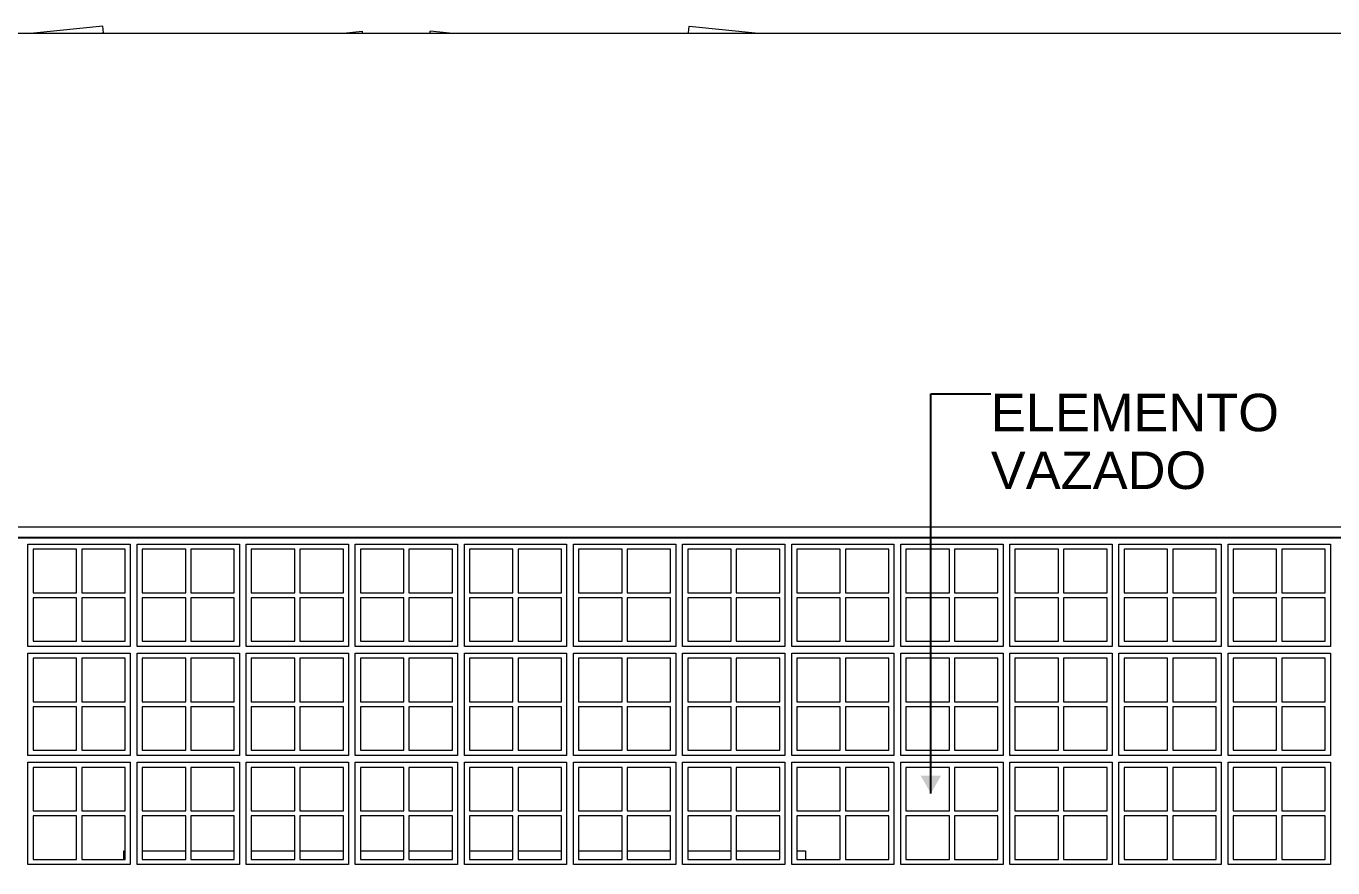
# Model space of a CAD drawing. Header units: metres. Extents: x -77 to 95, y 0 to 9.
# Drawn here: x -11.598 to -7.765, y 2.25 to 4.72 of the extents above; entities that cross this region are included whole.
import ezdxf

# ---------------------------------------------------------------- set-up
doc = ezdxf.new("R2010")
doc.units = ezdxf.units.M
doc.header["$MEASUREMENT"] = 0
for name, color, linetype, lineweight in [('0_Caneta_No__1', 7, 'Continuous', 35), ('0_Caneta_No__241', 7, 'Continuous', 13), ('ESTRUTURA-COB.EST_Caneta_No__241', 7, 'Continuous', 13), ('Janelas Archicad_Caneta_No__241', 7, 'Continuous', 13), ('Janelas Archicad_Caneta_No__3', 7, 'Continuous', 25), ('Janelas Archicad_Caneta_No__43', 44, 'Continuous', 0), ('LAJES.EST_Caneta_No__96', 252, 'Continuous', 0), ('PAREDE CONSTRUIR_Caneta_No__241', 7, 'Continuous', 13)]:
    doc.layers.add(name, color=color, linetype=linetype, lineweight=lineweight)
doc.layers.add('COTAS EXECUTIVO.EXEC', color=7, linetype='Continuous')
doc.layers.add('COTAS EXECUTIVO.EXEC_Caneta_No__25', color=7, linetype='Continuous', lineweight=13, true_color=0x982312)
doc.styles.add('ESTILO_GERADO_1', font='arial.ttf')
doc.dimstyles.new('ESTILO_GERADO__3', dxfattribs={"dimtxt": 0.18, "dimasz": 0.057, "dimexe": 0.18, "dimexo": 0.0625, "dimgap": 0, "dimtad": 0, "dimtih": 1, "dimtoh": 1, "dimdec": 4, "dimzin": 0, "dimdsep": 46, "dimcen": 0.09, "dimadec": 0, "dimazin": 0, "dimtfac": 1, "dimtdec": 4, "dimtmove": 0, "dimatfit": 3, "dimldrblk": 'ARROWHEAD_16', "dimfxl": 0, "dimtolj": 1, "dimtzin": 0, "dimarcsym": 0})
doc.dimstyles.new('ESTILO_GERADO__4', dxfattribs={"dimtxt": 0.1, "dimasz": 0.0475, "dimexe": 0.18, "dimexo": 0.576106, "dimgap": 0, "dimtad": 1, "dimzin": 0, "dimdsep": 46, "dimtxsty": 'ESTILO_GERADO_1', "dimblk": 'ARROWHEAD_11', "dimblk1": 'ARROWHEAD_11', "dimblk2": 'ARROWHEAD_11', "dimcen": 0.09, "dimclrd": 256, "dimclre": 256, "dimclrt": 256, "dimadec": 0, "dimazin": 0, "dimtfac": 1, "dimtdec": 4, "dimtmove": 0, "dimatfit": 3, "dimfxl": 0, "dimtolj": 1, "dimtzin": 0, "dimarcsym": 0})

# ---------------------------------------------------------------- blocks, each defined once
blk = doc.blocks.new('*D12', base_point=(-62.4632, 0))
at = {"layer": 'COTAS EXECUTIVO.EXEC_Caneta_No__25', "linetype": 'Continuous', "lineweight": 13, "true_color": 0x982312}
for points in [[(-1.472, 3.25), (-1.4711, 3.2452), (-1.4684, 3.2412), (-1.4643, 3.2385), (-1.4595, 3.2375), (-1.4547, 3.2385), (-1.4507, 3.2412), (-1.448, 3.2452), (-1.447, 3.25), (-1.448, 3.2548), (-1.4507, 3.2588), (-1.4547, 3.2615), (-1.4595, 3.2625), (-1.4643, 3.2615), (-1.4684, 3.2588), (-1.4711, 3.2548)], [(-1.472, -0.015), (-1.4711, -0.0198), (-1.4684, -0.0238), (-1.4643, -0.0265), (-1.4595, -0.0275), (-1.4547, -0.0265), (-1.4507, -0.0238), (-1.448, -0.0198), (-1.447, -0.015), (-1.448, -0.0102), (-1.4507, -0.0062), (-1.4547, -0.0035), (-1.4595, -0.0025), (-1.4643, -0.0035), (-1.4684, -0.0062), (-1.4711, -0.0102)]]:
    blk.add_hatch(color=24, dxfattribs=at).paths.add_polyline_path(points)
at = {"layer": 'COTAS EXECUTIVO.EXEC_Caneta_No__25', "color": 24, "linetype": 'Continuous', "lineweight": 13, "true_color": 0x982312}
for p, q in [((-1.472, 3.25), (-2.0356, 3.25)), ((-1.4595, -0.0025), (-1.4595, 3.2375)), ((-1.4126, 3.25), (-1.447, 3.25)), ((-1.472, -0.015), (-2.0356, -0.015)), ((-1.4595, -0.04), (-1.4595, -0.0275)), ((-1.4126, -0.015), (-1.447, -0.015))]:
    blk.add_line(p, q, dxfattribs=at)
for centre in [(-1.4595, 3.25), (-1.4595, -0.015)]:
    blk.add_circle(centre, 0.0125, dxfattribs=at)
at = {"layer": 'COTAS EXECUTIVO.EXEC_Caneta_No__25', "color": 24, "lineweight": 13, "true_color": 0x982312, "insert": (-1.4795, 1.484), "char_height": 0.1, "attachment_point": 7, "rotation": 90, "style": 'ESTILO_GERADO_1'}
blk.add_mtext('\\A1;{\\pql;\\fArial|b0|i0|c0|p0;\\W1.000000;3,26}', dxfattribs=at)
blk = doc.blocks.new('ARROWHEAD_11')
at = {"color": 0, "linetype": 'Continuous', "lineweight": 0}
blk.add_line((0, 0), (-1, 0), dxfattribs=at)
at = {"color": 0, "linetype": 'Continuous', "lineweight": 0, "const_width": 0.25, "flags": 128}
blk.add_lwpolyline([(-0.125, 0, 1), (0.125, 0, 1)], format="xyb", close=True, dxfattribs=at)
blk = doc.blocks.new('ARROWHEAD_16')
at = {"linetype": 'Continuous', "lineweight": 0}
blk.add_hatch(color=0, dxfattribs=at).paths.add_polyline_path([(-0.9093, 0.525), (0, 0), (-0.9093, -0.525)])
at = {"color": 0, "linetype": 'Continuous', "lineweight": 0}
blk.add_line((0, 0), (-1, 0), dxfattribs=at)

msp = doc.modelspace()

# ---------------------------------------------------------------- linework, layer by layer
at = {"layer": 'ESTRUTURA-COB.EST_Caneta_No__241', "color": 7, "linetype": 'Continuous', "lineweight": 13}
for p, q in [((-10.6675, 4.7), (-10.6129, 4.7055)), ((-10.6129, 4.7055), (-10.6129, 4.7)), ((-10.4129, 4.7), (-10.4129, 4.7057)), ((-10.3559, 4.7), (-10.4129, 4.7057))]:
    msp.add_line(p, q, dxfattribs=at)
at = {"layer": 'Janelas Archicad_Caneta_No__241', "color": 7, "linetype": 'Continuous', "lineweight": 13}
for p, q in [((-11.3118, 2.275), (-11.3118, 2.3)), ((-11.3118, 2.3), (-11.3077, 2.3)), ((-11.2577, 2.3), (-11.1302, 2.3)), ((-11.1152, 2.3), (-10.9877, 2.3)), ((-10.9377, 2.3), (-10.8102, 2.3)), ((-10.7952, 2.3), (-10.6677, 2.3)), ((-10.6177, 2.3), (-10.4902, 2.3)), ((-10.4752, 2.3), (-10.3477, 2.3)), ((-10.2977, 2.3), (-10.1702, 2.3)), ((-10.1552, 2.3), (-10.0277, 2.3)), ((-9.9777, 2.3), (-9.8502, 2.3)), ((-9.8352, 2.3), (-9.7077, 2.3)), ((-9.6577, 2.3), (-9.5302, 2.3)), ((-9.5152, 2.3), (-9.3877, 2.3)), ((-9.3377, 2.3), (-9.3118, 2.3)), ((-9.3118, 2.3), (-9.3118, 2.275))]:
    msp.add_line(p, q, dxfattribs=at)
at = {"layer": 'Janelas Archicad_Caneta_No__3', "color": 7, "linetype": 'Continuous', "lineweight": 25}
msp.add_line((-15.1327, 3.22), (-2.3127, 3.22), dxfattribs=at)
at = {"layer": 'Janelas Archicad_Caneta_No__43', "color": 44, "linetype": 'Continuous', "lineweight": 0}
for p, q in [((-11.5927, 2.9), (-11.5927, 3.2)), ((-11.5927, 3.2), (-11.2927, 3.2)), ((-11.4502, 3.185), (-11.5777, 3.185)), ((-11.5777, 3.185), (-11.5777, 3.0575)), ((-11.4502, 3.0575), (-11.4502, 3.185)), ((-11.3077, 3.185), (-11.4352, 3.185)), ((-11.4352, 3.185), (-11.4352, 3.0575)), ((-11.3077, 3.0575), (-11.3077, 3.185)), ((-11.2927, 3.2), (-11.2927, 2.9)), ((-11.2727, 2.9), (-11.2727, 3.2)), ((-11.2727, 3.2), (-10.9727, 3.2)), ((-11.1302, 3.185), (-11.2577, 3.185)), ((-11.2577, 3.185), (-11.2577, 3.0575)), ((-11.1302, 3.0575), (-11.1302, 3.185)), ((-10.9877, 3.185), (-11.1152, 3.185)), ((-11.1152, 3.185), (-11.1152, 3.0575)), ((-10.9877, 3.0575), (-10.9877, 3.185)), ((-10.9727, 3.2), (-10.9727, 2.9)), ((-10.9527, 2.9), (-10.9527, 3.2)), ((-10.9527, 3.2), (-10.6527, 3.2)), ((-10.8102, 3.185), (-10.9377, 3.185)), ((-10.9377, 3.185), (-10.9377, 3.0575)), ((-10.8102, 3.0575), (-10.8102, 3.185)), ((-10.6677, 3.185), (-10.7952, 3.185)), ((-10.7952, 3.185), (-10.7952, 3.0575)), ((-10.6677, 3.0575), (-10.6677, 3.185)), ((-10.6527, 3.2), (-10.6527, 2.9)), ((-10.6327, 2.9), (-10.6327, 3.2)), ((-10.6327, 3.2), (-10.3327, 3.2)), ((-10.4902, 3.185), (-10.6177, 3.185)), ((-10.6177, 3.185), (-10.6177, 3.0575)), ((-10.4902, 3.0575), (-10.4902, 3.185)), ((-10.3477, 3.185), (-10.4752, 3.185)), ((-10.4752, 3.185), (-10.4752, 3.0575)), ((-10.3477, 3.0575), (-10.3477, 3.185)), ((-10.3327, 3.2), (-10.3327, 2.9)), ((-10.3127, 2.9), (-10.3127, 3.2)), ((-10.3127, 3.2), (-10.0127, 3.2)), ((-10.1702, 3.185), (-10.2977, 3.185)), ((-10.2977, 3.185), (-10.2977, 3.0575)), ((-10.1702, 3.0575), (-10.1702, 3.185)), ((-10.0277, 3.185), (-10.1552, 3.185)), ((-10.1552, 3.185), (-10.1552, 3.0575)), ((-10.0277, 3.0575), (-10.0277, 3.185)), ((-10.0127, 3.2), (-10.0127, 2.9)), ((-9.9927, 2.9), (-9.9927, 3.2)), ((-9.9927, 3.2), (-9.6927, 3.2)), ((-9.8502, 3.185), (-9.9777, 3.185)), ((-9.9777, 3.185), (-9.9777, 3.0575)), ((-9.8502, 3.0575), (-9.8502, 3.185)), ((-9.7077, 3.185), (-9.8352, 3.185)), ((-9.8352, 3.185), (-9.8352, 3.0575)), ((-9.7077, 3.0575), (-9.7077, 3.185)), ((-9.6927, 3.2), (-9.6927, 2.9)), ((-9.6727, 2.9), (-9.6727, 3.2)), ((-9.6727, 3.2), (-9.3727, 3.2)), ((-9.5302, 3.185), (-9.6577, 3.185)), ((-9.6577, 3.185), (-9.6577, 3.0575)), ((-9.5302, 3.0575), (-9.5302, 3.185)), ((-9.3877, 3.185), (-9.5152, 3.185)), ((-9.5152, 3.185), (-9.5152, 3.0575)), ((-9.3877, 3.0575), (-9.3877, 3.185)), ((-9.3727, 3.2), (-9.3727, 2.9)), ((-9.3527, 2.9), (-9.3527, 3.2)), ((-9.3527, 3.2), (-9.0527, 3.2)), ((-9.2102, 3.185), (-9.3377, 3.185)), ((-9.3377, 3.185), (-9.3377, 3.0575)), ((-9.2102, 3.0575), (-9.2102, 3.185)), ((-9.0677, 3.185), (-9.1952, 3.185)), ((-9.1952, 3.185), (-9.1952, 3.0575)), ((-9.0677, 3.0575), (-9.0677, 3.185)), ((-9.0527, 3.2), (-9.0527, 2.9)), ((-9.0327, 2.9), (-9.0327, 3.2)), ((-9.0327, 3.2), (-8.7327, 3.2)), ((-8.8902, 3.185), (-9.0177, 3.185)), ((-9.0177, 3.185), (-9.0177, 3.0575)), ((-8.8902, 3.0575), (-8.8902, 3.185)), ((-8.7477, 3.185), (-8.8752, 3.185)), ((-8.8752, 3.185), (-8.8752, 3.0575)), ((-8.7477, 3.0575), (-8.7477, 3.185)), ((-8.7327, 3.2), (-8.7327, 2.9)), ((-8.7127, 2.9), (-8.7127, 3.2)), ((-8.7127, 3.2), (-8.4127, 3.2)), ((-8.5702, 3.185), (-8.6977, 3.185)), ((-8.6977, 3.185), (-8.6977, 3.0575)), ((-8.5702, 3.0575), (-8.5702, 3.185)), ((-8.4277, 3.185), (-8.5552, 3.185)), ((-8.5552, 3.185), (-8.5552, 3.0575)), ((-8.4277, 3.0575), (-8.4277, 3.185)), ((-8.4127, 3.2), (-8.4127, 2.9)), ((-8.3927, 2.9), (-8.3927, 3.2)), ((-8.3927, 3.2), (-8.0927, 3.2)), ((-8.2502, 3.185), (-8.3777, 3.185)), ((-8.3777, 3.185), (-8.3777, 3.0575)), ((-8.2502, 3.0575), (-8.2502, 3.185)), ((-8.1077, 3.185), (-8.2352, 3.185)), ((-8.2352, 3.185), (-8.2352, 3.0575)), ((-8.1077, 3.0575), (-8.1077, 3.185)), ((-8.0927, 3.2), (-8.0927, 2.9)), ((-8.0727, 2.9), (-8.0727, 3.2)), ((-8.0727, 3.2), (-7.7727, 3.2)), ((-7.9302, 3.185), (-8.0577, 3.185)), ((-8.0577, 3.185), (-8.0577, 3.0575)), ((-7.9302, 3.0575), (-7.9302, 3.185)), ((-7.7877, 3.185), (-7.9152, 3.185)), ((-7.9152, 3.185), (-7.9152, 3.0575)), ((-7.7877, 3.0575), (-7.7877, 3.185)), ((-7.7727, 3.2), (-7.7727, 2.9)), ((-11.5777, 3.0575), (-11.4502, 3.0575)), ((-11.4502, 3.0425), (-11.5777, 3.0425)), ((-11.5777, 3.0425), (-11.5777, 2.915)), ((-11.4502, 2.915), (-11.4502, 3.0425)), ((-11.4352, 3.0575), (-11.3077, 3.0575)), ((-11.3077, 3.0425), (-11.4352, 3.0425)), ((-11.4352, 3.0425), (-11.4352, 2.915)), ((-11.3077, 2.915), (-11.3077, 3.0425)), ((-11.2577, 3.0575), (-11.1302, 3.0575)), ((-11.1302, 3.0425), (-11.2577, 3.0425)), ((-11.2577, 3.0425), (-11.2577, 2.915)), ((-11.1302, 2.915), (-11.1302, 3.0425)), ((-11.1152, 3.0575), (-10.9877, 3.0575)), ((-10.9877, 3.0425), (-11.1152, 3.0425)), ((-11.1152, 3.0425), (-11.1152, 2.915)), ((-10.9877, 2.915), (-10.9877, 3.0425)), ((-10.9377, 3.0575), (-10.8102, 3.0575)), ((-10.8102, 3.0425), (-10.9377, 3.0425)), ((-10.9377, 3.0425), (-10.9377, 2.915)), ((-10.8102, 2.915), (-10.8102, 3.0425)), ((-10.7952, 3.0575), (-10.6677, 3.0575)), ((-10.6677, 3.0425), (-10.7952, 3.0425)), ((-10.7952, 3.0425), (-10.7952, 2.915)), ((-10.6677, 2.915), (-10.6677, 3.0425)), ((-10.6177, 3.0575), (-10.4902, 3.0575)), ((-10.4902, 3.0425), (-10.6177, 3.0425)), ((-10.6177, 3.0425), (-10.6177, 2.915)), ((-10.4902, 2.915), (-10.4902, 3.0425)), ((-10.4752, 3.0575), (-10.3477, 3.0575)), ((-10.3477, 3.0425), (-10.4752, 3.0425)), ((-10.4752, 3.0425), (-10.4752, 2.915)), ((-10.3477, 2.915), (-10.3477, 3.0425)), ((-10.2977, 3.0575), (-10.1702, 3.0575)), ((-10.1702, 3.0425), (-10.2977, 3.0425)), ((-10.2977, 3.0425), (-10.2977, 2.915)), ((-10.1702, 2.915), (-10.1702, 3.0425)), ((-10.1552, 3.0575), (-10.0277, 3.0575)), ((-10.0277, 3.0425), (-10.1552, 3.0425)), ((-10.1552, 3.0425), (-10.1552, 2.915)), ((-10.0277, 2.915), (-10.0277, 3.0425)), ((-9.9777, 3.0575), (-9.8502, 3.0575)), ((-9.8502, 3.0425), (-9.9777, 3.0425)), ((-9.9777, 3.0425), (-9.9777, 2.915)), ((-9.8502, 2.915), (-9.8502, 3.0425)), ((-9.8352, 3.0575), (-9.7077, 3.0575)), ((-9.7077, 3.0425), (-9.8352, 3.0425)), ((-9.8352, 3.0425), (-9.8352, 2.915)), ((-9.7077, 2.915), (-9.7077, 3.0425)), ((-9.6577, 3.0575), (-9.5302, 3.0575)), ((-9.5302, 3.0425), (-9.6577, 3.0425)), ((-9.6577, 3.0425), (-9.6577, 2.915)), ((-9.5302, 2.915), (-9.5302, 3.0425)), ((-9.5152, 3.0575), (-9.3877, 3.0575)), ((-9.3877, 3.0425), (-9.5152, 3.0425)), ((-9.5152, 3.0425), (-9.5152, 2.915)), ((-9.3877, 2.915), (-9.3877, 3.0425)), ((-9.3377, 3.0575), (-9.2102, 3.0575)), ((-9.2102, 3.0425), (-9.3377, 3.0425)), ((-9.3377, 3.0425), (-9.3377, 2.915)), ((-9.2102, 2.915), (-9.2102, 3.0425)), ((-9.1952, 3.0575), (-9.0677, 3.0575)), ((-9.0677, 3.0425), (-9.1952, 3.0425)), ((-9.1952, 3.0425), (-9.1952, 2.915)), ((-9.0677, 2.915), (-9.0677, 3.0425)), ((-9.0177, 3.0575), (-8.8902, 3.0575)), ((-8.8902, 3.0425), (-9.0177, 3.0425)), ((-9.0177, 3.0425), (-9.0177, 2.915)), ((-8.8902, 2.915), (-8.8902, 3.0425)), ((-8.8752, 3.0575), (-8.7477, 3.0575)), ((-8.7477, 3.0425), (-8.8752, 3.0425)), ((-8.8752, 3.0425), (-8.8752, 2.915)), ((-8.7477, 2.915), (-8.7477, 3.0425)), ((-8.6977, 3.0575), (-8.5702, 3.0575)), ((-8.5702, 3.0425), (-8.6977, 3.0425)), ((-8.6977, 3.0425), (-8.6977, 2.915)), ((-8.5702, 2.915), (-8.5702, 3.0425)), ((-8.5552, 3.0575), (-8.4277, 3.0575)), ((-8.4277, 3.0425), (-8.5552, 3.0425)), ((-8.5552, 3.0425), (-8.5552, 2.915)), ((-8.4277, 2.915), (-8.4277, 3.0425)), ((-8.3777, 3.0575), (-8.2502, 3.0575)), ((-8.2502, 3.0425), (-8.3777, 3.0425)), ((-8.3777, 3.0425), (-8.3777, 2.915)), ((-8.2502, 2.915), (-8.2502, 3.0425)), ((-8.2352, 3.0575), (-8.1077, 3.0575)), ((-8.1077, 3.0425), (-8.2352, 3.0425)), ((-8.2352, 3.0425), (-8.2352, 2.915)), ((-8.1077, 2.915), (-8.1077, 3.0425)), ((-8.0577, 3.0575), (-7.9302, 3.0575)), ((-7.9302, 3.0425), (-8.0577, 3.0425)), ((-8.0577, 3.0425), (-8.0577, 2.915)), ((-7.9302, 2.915), (-7.9302, 3.0425)), ((-7.9152, 3.0575), (-7.7877, 3.0575)), ((-7.7877, 3.0425), (-7.9152, 3.0425)), ((-7.9152, 3.0425), (-7.9152, 2.915)), ((-7.7877, 2.915), (-7.7877, 3.0425)), ((-11.5777, 2.915), (-11.4502, 2.915)), ((-11.4352, 2.915), (-11.3077, 2.915)), ((-11.2577, 2.915), (-11.1302, 2.915)), ((-11.1152, 2.915), (-10.9877, 2.915)), ((-10.9377, 2.915), (-10.8102, 2.915)), ((-10.7952, 2.915), (-10.6677, 2.915)), ((-10.6177, 2.915), (-10.4902, 2.915)), ((-10.4752, 2.915), (-10.3477, 2.915)), ((-10.2977, 2.915), (-10.1702, 2.915)), ((-10.1552, 2.915), (-10.0277, 2.915)), ((-9.9777, 2.915), (-9.8502, 2.915)), ((-9.8352, 2.915), (-9.7077, 2.915)), ((-9.6577, 2.915), (-9.5302, 2.915)), ((-9.5152, 2.915), (-9.3877, 2.915)), ((-9.3377, 2.915), (-9.2102, 2.915)), ((-9.1952, 2.915), (-9.0677, 2.915)), ((-9.0177, 2.915), (-8.8902, 2.915)), ((-8.8752, 2.915), (-8.7477, 2.915)), ((-8.6977, 2.915), (-8.5702, 2.915)), ((-8.5552, 2.915), (-8.4277, 2.915)), ((-8.3777, 2.915), (-8.2502, 2.915)), ((-8.2352, 2.915), (-8.1077, 2.915)), ((-8.0577, 2.915), (-7.9302, 2.915)), ((-7.9152, 2.915), (-7.7877, 2.915)), ((-11.2927, 2.9), (-11.5927, 2.9)), ((-11.5927, 2.58), (-11.5927, 2.88)), ((-11.5927, 2.88), (-11.2927, 2.88)), ((-11.2927, 2.88), (-11.2927, 2.58)), ((-10.9727, 2.9), (-11.2727, 2.9)), ((-11.2727, 2.58), (-11.2727, 2.88)), ((-11.2727, 2.88), (-10.9727, 2.88)), ((-10.9727, 2.88), (-10.9727, 2.58)), ((-10.6527, 2.9), (-10.9527, 2.9)), ((-10.9527, 2.58), (-10.9527, 2.88)), ((-10.9527, 2.88), (-10.6527, 2.88)), ((-10.6527, 2.88), (-10.6527, 2.58)), ((-10.3327, 2.9), (-10.6327, 2.9)), ((-10.6327, 2.58), (-10.6327, 2.88)), ((-10.6327, 2.88), (-10.3327, 2.88)), ((-10.3327, 2.88), (-10.3327, 2.58)), ((-10.0127, 2.9), (-10.3127, 2.9)), ((-10.3127, 2.58), (-10.3127, 2.88)), ((-10.3127, 2.88), (-10.0127, 2.88)), ((-10.0127, 2.88), (-10.0127, 2.58)), ((-9.6927, 2.9), (-9.9927, 2.9)), ((-9.9927, 2.58), (-9.9927, 2.88)), ((-9.9927, 2.88), (-9.6927, 2.88)), ((-9.6927, 2.88), (-9.6927, 2.58)), ((-9.3727, 2.9), (-9.6727, 2.9)), ((-9.6727, 2.58), (-9.6727, 2.88)), ((-9.6727, 2.88), (-9.3727, 2.88)), ((-9.3727, 2.88), (-9.3727, 2.58)), ((-9.0527, 2.9), (-9.3527, 2.9)), ((-9.3527, 2.58), (-9.3527, 2.88)), ((-9.3527, 2.88), (-9.0527, 2.88)), ((-9.0527, 2.88), (-9.0527, 2.58)), ((-8.7327, 2.9), (-9.0327, 2.9)), ((-9.0327, 2.58), (-9.0327, 2.88)), ((-9.0327, 2.88), (-8.7327, 2.88)), ((-8.7327, 2.88), (-8.7327, 2.58)), ((-8.4127, 2.9), (-8.7127, 2.9)), ((-8.7127, 2.58), (-8.7127, 2.88)), ((-8.7127, 2.88), (-8.4127, 2.88)), ((-8.4127, 2.88), (-8.4127, 2.58)), ((-8.0927, 2.9), (-8.3927, 2.9)), ((-8.3927, 2.58), (-8.3927, 2.88)), ((-8.3927, 2.88), (-8.0927, 2.88)), ((-8.0927, 2.88), (-8.0927, 2.58)), ((-7.7727, 2.9), (-8.0727, 2.9)), ((-8.0727, 2.58), (-8.0727, 2.88)), ((-8.0727, 2.88), (-7.7727, 2.88)), ((-7.7727, 2.88), (-7.7727, 2.58)), ((-11.4502, 2.865), (-11.5777, 2.865)), ((-11.5777, 2.865), (-11.5777, 2.7375)), ((-11.4502, 2.7375), (-11.4502, 2.865)), ((-11.3077, 2.865), (-11.4352, 2.865)), ((-11.4352, 2.865), (-11.4352, 2.7375)), ((-11.3077, 2.7375), (-11.3077, 2.865)), ((-11.1302, 2.865), (-11.2577, 2.865)), ((-11.2577, 2.865), (-11.2577, 2.7375)), ((-11.1302, 2.7375), (-11.1302, 2.865)), ((-10.9877, 2.865), (-11.1152, 2.865)), ((-11.1152, 2.865), (-11.1152, 2.7375)), ((-10.9877, 2.7375), (-10.9877, 2.865)), ((-10.8102, 2.865), (-10.9377, 2.865)), ((-10.9377, 2.865), (-10.9377, 2.7375)), ((-10.8102, 2.7375), (-10.8102, 2.865)), ((-10.6677, 2.865), (-10.7952, 2.865)), ((-10.7952, 2.865), (-10.7952, 2.7375)), ((-10.6677, 2.7375), (-10.6677, 2.865)), ((-10.4902, 2.865), (-10.6177, 2.865)), ((-10.6177, 2.865), (-10.6177, 2.7375)), ((-10.4902, 2.7375), (-10.4902, 2.865)), ((-10.3477, 2.865), (-10.4752, 2.865)), ((-10.4752, 2.865), (-10.4752, 2.7375)), ((-10.3477, 2.7375), (-10.3477, 2.865)), ((-10.1702, 2.865), (-10.2977, 2.865)), ((-10.2977, 2.865), (-10.2977, 2.7375)), ((-10.1702, 2.7375), (-10.1702, 2.865)), ((-10.0277, 2.865), (-10.1552, 2.865)), ((-10.1552, 2.865), (-10.1552, 2.7375)), ((-10.0277, 2.7375), (-10.0277, 2.865)), ((-9.8502, 2.865), (-9.9777, 2.865)), ((-9.9777, 2.865), (-9.9777, 2.7375)), ((-9.8502, 2.7375), (-9.8502, 2.865)), ((-9.7077, 2.865), (-9.8352, 2.865)), ((-9.8352, 2.865), (-9.8352, 2.7375)), ((-9.7077, 2.7375), (-9.7077, 2.865)), ((-9.5302, 2.865), (-9.6577, 2.865)), ((-9.6577, 2.865), (-9.6577, 2.7375)), ((-9.5302, 2.7375), (-9.5302, 2.865)), ((-9.3877, 2.865), (-9.5152, 2.865)), ((-9.5152, 2.865), (-9.5152, 2.7375)), ((-9.3877, 2.7375), (-9.3877, 2.865)), ((-9.2102, 2.865), (-9.3377, 2.865)), ((-9.3377, 2.865), (-9.3377, 2.7375)), ((-9.2102, 2.7375), (-9.2102, 2.865)), ((-9.0677, 2.865), (-9.1952, 2.865)), ((-9.1952, 2.865), (-9.1952, 2.7375)), ((-9.0677, 2.7375), (-9.0677, 2.865)), ((-8.8902, 2.865), (-9.0177, 2.865)), ((-9.0177, 2.865), (-9.0177, 2.7375)), ((-8.8902, 2.7375), (-8.8902, 2.865)), ((-8.7477, 2.865), (-8.8752, 2.865)), ((-8.8752, 2.865), (-8.8752, 2.7375)), ((-8.7477, 2.7375), (-8.7477, 2.865)), ((-8.5702, 2.865), (-8.6977, 2.865)), ((-8.6977, 2.865), (-8.6977, 2.7375)), ((-8.5702, 2.7375), (-8.5702, 2.865)), ((-8.4277, 2.865), (-8.5552, 2.865)), ((-8.5552, 2.865), (-8.5552, 2.7375)), ((-8.4277, 2.7375), (-8.4277, 2.865)), ((-8.2502, 2.865), (-8.3777, 2.865)), ((-8.3777, 2.865), (-8.3777, 2.7375)), ((-8.2502, 2.7375), (-8.2502, 2.865)), ((-8.1077, 2.865), (-8.2352, 2.865)), ((-8.2352, 2.865), (-8.2352, 2.7375)), ((-8.1077, 2.7375), (-8.1077, 2.865)), ((-7.9302, 2.865), (-8.0577, 2.865)), ((-8.0577, 2.865), (-8.0577, 2.7375)), ((-7.9302, 2.7375), (-7.9302, 2.865)), ((-7.7877, 2.865), (-7.9152, 2.865)), ((-7.9152, 2.865), (-7.9152, 2.7375)), ((-7.7877, 2.7375), (-7.7877, 2.865)), ((-11.5777, 2.7375), (-11.4502, 2.7375)), ((-11.4502, 2.7225), (-11.5777, 2.7225)), ((-11.5777, 2.7225), (-11.5777, 2.595)), ((-11.4502, 2.595), (-11.4502, 2.7225)), ((-11.4352, 2.7375), (-11.3077, 2.7375)), ((-11.3077, 2.7225), (-11.4352, 2.7225)), ((-11.4352, 2.7225), (-11.4352, 2.595)), ((-11.3077, 2.595), (-11.3077, 2.7225)), ((-11.2577, 2.7375), (-11.1302, 2.7375)), ((-11.1302, 2.7225), (-11.2577, 2.7225)), ((-11.2577, 2.7225), (-11.2577, 2.595)), ((-11.1302, 2.595), (-11.1302, 2.7225)), ((-11.1152, 2.7375), (-10.9877, 2.7375)), ((-10.9877, 2.7225), (-11.1152, 2.7225)), ((-11.1152, 2.7225), (-11.1152, 2.595)), ((-10.9877, 2.595), (-10.9877, 2.7225)), ((-10.9377, 2.7375), (-10.8102, 2.7375)), ((-10.8102, 2.7225), (-10.9377, 2.7225)), ((-10.9377, 2.7225), (-10.9377, 2.595)), ((-10.8102, 2.595), (-10.8102, 2.7225)), ((-10.7952, 2.7375), (-10.6677, 2.7375)), ((-10.6677, 2.7225), (-10.7952, 2.7225)), ((-10.7952, 2.7225), (-10.7952, 2.595)), ((-10.6677, 2.595), (-10.6677, 2.7225)), ((-10.6177, 2.7375), (-10.4902, 2.7375)), ((-10.4902, 2.7225), (-10.6177, 2.7225)), ((-10.6177, 2.7225), (-10.6177, 2.595)), ((-10.4902, 2.595), (-10.4902, 2.7225)), ((-10.4752, 2.7375), (-10.3477, 2.7375)), ((-10.3477, 2.7225), (-10.4752, 2.7225)), ((-10.4752, 2.7225), (-10.4752, 2.595)), ((-10.3477, 2.595), (-10.3477, 2.7225)), ((-10.2977, 2.7375), (-10.1702, 2.7375)), ((-10.1702, 2.7225), (-10.2977, 2.7225)), ((-10.2977, 2.7225), (-10.2977, 2.595)), ((-10.1702, 2.595), (-10.1702, 2.7225)), ((-10.1552, 2.7375), (-10.0277, 2.7375)), ((-10.0277, 2.7225), (-10.1552, 2.7225)), ((-10.1552, 2.7225), (-10.1552, 2.595)), ((-10.0277, 2.595), (-10.0277, 2.7225)), ((-9.9777, 2.7375), (-9.8502, 2.7375)), ((-9.8502, 2.7225), (-9.9777, 2.7225)), ((-9.9777, 2.7225), (-9.9777, 2.595)), ((-9.8502, 2.595), (-9.8502, 2.7225)), ((-9.8352, 2.7375), (-9.7077, 2.7375)), ((-9.7077, 2.7225), (-9.8352, 2.7225)), ((-9.8352, 2.7225), (-9.8352, 2.595)), ((-9.7077, 2.595), (-9.7077, 2.7225)), ((-9.6577, 2.7375), (-9.5302, 2.7375)), ((-9.5302, 2.7225), (-9.6577, 2.7225)), ((-9.6577, 2.7225), (-9.6577, 2.595)), ((-9.5302, 2.595), (-9.5302, 2.7225)), ((-9.5152, 2.7375), (-9.3877, 2.7375)), ((-9.3877, 2.7225), (-9.5152, 2.7225)), ((-9.5152, 2.7225), (-9.5152, 2.595)), ((-9.3877, 2.595), (-9.3877, 2.7225)), ((-9.3377, 2.7375), (-9.2102, 2.7375)), ((-9.2102, 2.7225), (-9.3377, 2.7225)), ((-9.3377, 2.7225), (-9.3377, 2.595)), ((-9.2102, 2.595), (-9.2102, 2.7225)), ((-9.1952, 2.7375), (-9.0677, 2.7375)), ((-9.0677, 2.7225), (-9.1952, 2.7225)), ((-9.1952, 2.7225), (-9.1952, 2.595)), ((-9.0677, 2.595), (-9.0677, 2.7225)), ((-9.0177, 2.7375), (-8.8902, 2.7375)), ((-8.8902, 2.7225), (-9.0177, 2.7225)), ((-9.0177, 2.7225), (-9.0177, 2.595)), ((-8.8902, 2.595), (-8.8902, 2.7225)), ((-8.8752, 2.7375), (-8.7477, 2.7375)), ((-8.7477, 2.7225), (-8.8752, 2.7225)), ((-8.8752, 2.7225), (-8.8752, 2.595)), ((-8.7477, 2.595), (-8.7477, 2.7225)), ((-8.6977, 2.7375), (-8.5702, 2.7375)), ((-8.5702, 2.7225), (-8.6977, 2.7225)), ((-8.6977, 2.7225), (-8.6977, 2.595)), ((-8.5702, 2.595), (-8.5702, 2.7225)), ((-8.5552, 2.7375), (-8.4277, 2.7375)), ((-8.4277, 2.7225), (-8.5552, 2.7225)), ((-8.5552, 2.7225), (-8.5552, 2.595)), ((-8.4277, 2.595), (-8.4277, 2.7225)), ((-8.3777, 2.7375), (-8.2502, 2.7375)), ((-8.2502, 2.7225), (-8.3777, 2.7225)), ((-8.3777, 2.7225), (-8.3777, 2.595)), ((-8.2502, 2.595), (-8.2502, 2.7225)), ((-8.2352, 2.7375), (-8.1077, 2.7375)), ((-8.1077, 2.7225), (-8.2352, 2.7225)), ((-8.2352, 2.7225), (-8.2352, 2.595)), ((-8.1077, 2.595), (-8.1077, 2.7225)), ((-8.0577, 2.7375), (-7.9302, 2.7375)), ((-7.9302, 2.7225), (-8.0577, 2.7225)), ((-8.0577, 2.7225), (-8.0577, 2.595)), ((-7.9302, 2.595), (-7.9302, 2.7225)), ((-7.9152, 2.7375), (-7.7877, 2.7375)), ((-7.7877, 2.7225), (-7.9152, 2.7225)), ((-7.9152, 2.7225), (-7.9152, 2.595)), ((-7.7877, 2.595), (-7.7877, 2.7225)), ((-11.2927, 2.58), (-11.5927, 2.58)), ((-11.5777, 2.595), (-11.4502, 2.595)), ((-11.4352, 2.595), (-11.3077, 2.595)), ((-10.9727, 2.58), (-11.2727, 2.58)), ((-11.2577, 2.595), (-11.1302, 2.595)), ((-11.1152, 2.595), (-10.9877, 2.595)), ((-10.6527, 2.58), (-10.9527, 2.58)), ((-10.9377, 2.595), (-10.8102, 2.595)), ((-10.7952, 2.595), (-10.6677, 2.595)), ((-10.3327, 2.58), (-10.6327, 2.58)), ((-10.6177, 2.595), (-10.4902, 2.595)), ((-10.4752, 2.595), (-10.3477, 2.595)), ((-10.0127, 2.58), (-10.3127, 2.58)), ((-10.2977, 2.595), (-10.1702, 2.595)), ((-10.1552, 2.595), (-10.0277, 2.595)), ((-9.6927, 2.58), (-9.9927, 2.58)), ((-9.9777, 2.595), (-9.8502, 2.595)), ((-9.8352, 2.595), (-9.7077, 2.595)), ((-9.3727, 2.58), (-9.6727, 2.58)), ((-9.6577, 2.595), (-9.5302, 2.595)), ((-9.5152, 2.595), (-9.3877, 2.595)), ((-9.0527, 2.58), (-9.3527, 2.58)), ((-9.3377, 2.595), (-9.2102, 2.595)), ((-9.1952, 2.595), (-9.0677, 2.595)), ((-8.7327, 2.58), (-9.0327, 2.58)), ((-9.0177, 2.595), (-8.8902, 2.595)), ((-8.8752, 2.595), (-8.7477, 2.595)), ((-8.4127, 2.58), (-8.7127, 2.58)), ((-8.6977, 2.595), (-8.5702, 2.595)), ((-8.5552, 2.595), (-8.4277, 2.595)), ((-8.0927, 2.58), (-8.3927, 2.58)), ((-8.3777, 2.595), (-8.2502, 2.595)), ((-8.2352, 2.595), (-8.1077, 2.595)), ((-7.7727, 2.58), (-8.0727, 2.58)), ((-8.0577, 2.595), (-7.9302, 2.595)), ((-7.9152, 2.595), (-7.7877, 2.595)), ((-11.5927, 2.26), (-11.5927, 2.56)), ((-11.5927, 2.56), (-11.2927, 2.56)), ((-11.4502, 2.545), (-11.5777, 2.545)), ((-11.5777, 2.545), (-11.5777, 2.4175)), ((-11.4502, 2.4175), (-11.4502, 2.545)), ((-11.3077, 2.545), (-11.4352, 2.545)), ((-11.4352, 2.545), (-11.4352, 2.4175)), ((-11.3077, 2.4175), (-11.3077, 2.545)), ((-11.2927, 2.56), (-11.2927, 2.26)), ((-11.2727, 2.26), (-11.2727, 2.56)), ((-11.2727, 2.56), (-10.9727, 2.56)), ((-11.1302, 2.545), (-11.2577, 2.545)), ((-11.2577, 2.545), (-11.2577, 2.4175)), ((-11.1302, 2.4175), (-11.1302, 2.545)), ((-10.9877, 2.545), (-11.1152, 2.545)), ((-11.1152, 2.545), (-11.1152, 2.4175)), ((-10.9877, 2.4175), (-10.9877, 2.545)), ((-10.9727, 2.56), (-10.9727, 2.26)), ((-10.9527, 2.26), (-10.9527, 2.56)), ((-10.9527, 2.56), (-10.6527, 2.56)), ((-10.8102, 2.545), (-10.9377, 2.545)), ((-10.9377, 2.545), (-10.9377, 2.4175)), ((-10.8102, 2.4175), (-10.8102, 2.545)), ((-10.6677, 2.545), (-10.7952, 2.545)), ((-10.7952, 2.545), (-10.7952, 2.4175)), ((-10.6677, 2.4175), (-10.6677, 2.545)), ((-10.6527, 2.56), (-10.6527, 2.26)), ((-10.6327, 2.26), (-10.6327, 2.56)), ((-10.6327, 2.56), (-10.3327, 2.56)), ((-10.4902, 2.545), (-10.6177, 2.545)), ((-10.6177, 2.545), (-10.6177, 2.4175)), ((-10.4902, 2.4175), (-10.4902, 2.545)), ((-10.3477, 2.545), (-10.4752, 2.545)), ((-10.4752, 2.545), (-10.4752, 2.4175)), ((-10.3477, 2.4175), (-10.3477, 2.545)), ((-10.3327, 2.56), (-10.3327, 2.26)), ((-10.3127, 2.26), (-10.3127, 2.56)), ((-10.3127, 2.56), (-10.0127, 2.56)), ((-10.1702, 2.545), (-10.2977, 2.545)), ((-10.2977, 2.545), (-10.2977, 2.4175)), ((-10.1702, 2.4175), (-10.1702, 2.545)), ((-10.0277, 2.545), (-10.1552, 2.545)), ((-10.1552, 2.545), (-10.1552, 2.4175)), ((-10.0277, 2.4175), (-10.0277, 2.545)), ((-10.0127, 2.56), (-10.0127, 2.26)), ((-9.9927, 2.26), (-9.9927, 2.56)), ((-9.9927, 2.56), (-9.6927, 2.56)), ((-9.8502, 2.545), (-9.9777, 2.545)), ((-9.9777, 2.545), (-9.9777, 2.4175)), ((-9.8502, 2.4175), (-9.8502, 2.545)), ((-9.7077, 2.545), (-9.8352, 2.545)), ((-9.8352, 2.545), (-9.8352, 2.4175)), ((-9.7077, 2.4175), (-9.7077, 2.545)), ((-9.6927, 2.56), (-9.6927, 2.26)), ((-9.6727, 2.26), (-9.6727, 2.56)), ((-9.6727, 2.56), (-9.3727, 2.56)), ((-9.5302, 2.545), (-9.6577, 2.545)), ((-9.6577, 2.545), (-9.6577, 2.4175)), ((-9.5302, 2.4175), (-9.5302, 2.545)), ((-9.3877, 2.545), (-9.5152, 2.545)), ((-9.5152, 2.545), (-9.5152, 2.4175)), ((-9.3877, 2.4175), (-9.3877, 2.545)), ((-9.3727, 2.56), (-9.3727, 2.26)), ((-9.3527, 2.26), (-9.3527, 2.56)), ((-9.3527, 2.56), (-9.0527, 2.56)), ((-9.2102, 2.545), (-9.3377, 2.545)), ((-9.3377, 2.545), (-9.3377, 2.4175)), ((-9.2102, 2.4175), (-9.2102, 2.545)), ((-9.0677, 2.545), (-9.1952, 2.545)), ((-9.1952, 2.545), (-9.1952, 2.4175)), ((-9.0677, 2.4175), (-9.0677, 2.545)), ((-9.0527, 2.56), (-9.0527, 2.26)), ((-9.0327, 2.26), (-9.0327, 2.56)), ((-9.0327, 2.56), (-8.7327, 2.56)), ((-8.8902, 2.545), (-9.0177, 2.545)), ((-9.0177, 2.545), (-9.0177, 2.4175)), ((-8.8902, 2.4175), (-8.8902, 2.545)), ((-8.7477, 2.545), (-8.8752, 2.545)), ((-8.8752, 2.545), (-8.8752, 2.4175)), ((-8.7477, 2.4175), (-8.7477, 2.545)), ((-8.7327, 2.56), (-8.7327, 2.26)), ((-8.7127, 2.26), (-8.7127, 2.56)), ((-8.7127, 2.56), (-8.4127, 2.56)), ((-8.5702, 2.545), (-8.6977, 2.545)), ((-8.6977, 2.545), (-8.6977, 2.4175)), ((-8.5702, 2.4175), (-8.5702, 2.545)), ((-8.4277, 2.545), (-8.5552, 2.545)), ((-8.5552, 2.545), (-8.5552, 2.4175)), ((-8.4277, 2.4175), (-8.4277, 2.545)), ((-8.4127, 2.56), (-8.4127, 2.26)), ((-8.3927, 2.26), (-8.3927, 2.56)), ((-8.3927, 2.56), (-8.0927, 2.56)), ((-8.2502, 2.545), (-8.3777, 2.545)), ((-8.3777, 2.545), (-8.3777, 2.4175)), ((-8.2502, 2.4175), (-8.2502, 2.545)), ((-8.1077, 2.545), (-8.2352, 2.545)), ((-8.2352, 2.545), (-8.2352, 2.4175)), ((-8.1077, 2.4175), (-8.1077, 2.545)), ((-8.0927, 2.56), (-8.0927, 2.26)), ((-8.0727, 2.26), (-8.0727, 2.56)), ((-8.0727, 2.56), (-7.7727, 2.56)), ((-7.9302, 2.545), (-8.0577, 2.545)), ((-8.0577, 2.545), (-8.0577, 2.4175)), ((-7.9302, 2.4175), (-7.9302, 2.545)), ((-7.7877, 2.545), (-7.9152, 2.545)), ((-7.9152, 2.545), (-7.9152, 2.4175)), ((-7.7877, 2.4175), (-7.7877, 2.545)), ((-7.7727, 2.56), (-7.7727, 2.26)), ((-11.5777, 2.4175), (-11.4502, 2.4175)), ((-11.4352, 2.4175), (-11.3077, 2.4175)), ((-11.2577, 2.4175), (-11.1302, 2.4175)), ((-11.1152, 2.4175), (-10.9877, 2.4175)), ((-10.9377, 2.4175), (-10.8102, 2.4175)), ((-10.7952, 2.4175), (-10.6677, 2.4175)), ((-10.6177, 2.4175), (-10.4902, 2.4175)), ((-10.4752, 2.4175), (-10.3477, 2.4175)), ((-10.2977, 2.4175), (-10.1702, 2.4175)), ((-10.1552, 2.4175), (-10.0277, 2.4175)), ((-9.9777, 2.4175), (-9.8502, 2.4175)), ((-9.8352, 2.4175), (-9.7077, 2.4175)), ((-9.6577, 2.4175), (-9.5302, 2.4175)), ((-9.5152, 2.4175), (-9.3877, 2.4175)), ((-9.3377, 2.4175), (-9.2102, 2.4175)), ((-9.1952, 2.4175), (-9.0677, 2.4175)), ((-9.0177, 2.4175), (-8.8902, 2.4175)), ((-8.8752, 2.4175), (-8.7477, 2.4175)), ((-8.6977, 2.4175), (-8.5702, 2.4175)), ((-8.5552, 2.4175), (-8.4277, 2.4175)), ((-8.3777, 2.4175), (-8.2502, 2.4175)), ((-8.2352, 2.4175), (-8.1077, 2.4175)), ((-8.0577, 2.4175), (-7.9302, 2.4175)), ((-7.9152, 2.4175), (-7.7877, 2.4175)), ((-11.4502, 2.4025), (-11.5777, 2.4025)), ((-11.5777, 2.4025), (-11.5777, 2.275)), ((-11.4502, 2.275), (-11.4502, 2.4025)), ((-11.3077, 2.4025), (-11.4352, 2.4025)), ((-11.4352, 2.4025), (-11.4352, 2.275)), ((-11.3077, 2.275), (-11.3077, 2.4025)), ((-11.1302, 2.4025), (-11.2577, 2.4025)), ((-11.2577, 2.4025), (-11.2577, 2.275)), ((-11.1302, 2.275), (-11.1302, 2.4025)), ((-10.9877, 2.4025), (-11.1152, 2.4025)), ((-11.1152, 2.4025), (-11.1152, 2.275)), ((-10.9877, 2.275), (-10.9877, 2.4025)), ((-10.8102, 2.4025), (-10.9377, 2.4025)), ((-10.9377, 2.4025), (-10.9377, 2.275)), ((-10.8102, 2.275), (-10.8102, 2.4025)), ((-10.6677, 2.4025), (-10.7952, 2.4025)), ((-10.7952, 2.4025), (-10.7952, 2.275)), ((-10.6677, 2.275), (-10.6677, 2.4025)), ((-10.4902, 2.4025), (-10.6177, 2.4025)), ((-10.6177, 2.4025), (-10.6177, 2.275)), ((-10.4902, 2.275), (-10.4902, 2.4025)), ((-10.3477, 2.4025), (-10.4752, 2.4025)), ((-10.4752, 2.4025), (-10.4752, 2.275)), ((-10.3477, 2.275), (-10.3477, 2.4025)), ((-10.1702, 2.4025), (-10.2977, 2.4025)), ((-10.2977, 2.4025), (-10.2977, 2.275)), ((-10.1702, 2.275), (-10.1702, 2.4025)), ((-10.0277, 2.4025), (-10.1552, 2.4025)), ((-10.1552, 2.4025), (-10.1552, 2.275)), ((-10.0277, 2.275), (-10.0277, 2.4025)), ((-9.8502, 2.4025), (-9.9777, 2.4025)), ((-9.9777, 2.4025), (-9.9777, 2.275)), ((-9.8502, 2.275), (-9.8502, 2.4025)), ((-9.7077, 2.4025), (-9.8352, 2.4025)), ((-9.8352, 2.4025), (-9.8352, 2.275)), ((-9.7077, 2.275), (-9.7077, 2.4025)), ((-9.5302, 2.4025), (-9.6577, 2.4025)), ((-9.6577, 2.4025), (-9.6577, 2.275)), ((-9.5302, 2.275), (-9.5302, 2.4025)), ((-9.3877, 2.4025), (-9.5152, 2.4025)), ((-9.5152, 2.4025), (-9.5152, 2.275)), ((-9.3877, 2.275), (-9.3877, 2.4025)), ((-9.2102, 2.4025), (-9.3377, 2.4025)), ((-9.3377, 2.4025), (-9.3377, 2.275)), ((-9.2102, 2.275), (-9.2102, 2.4025)), ((-9.0677, 2.4025), (-9.1952, 2.4025)), ((-9.1952, 2.4025), (-9.1952, 2.275)), ((-9.0677, 2.275), (-9.0677, 2.4025)), ((-8.8902, 2.4025), (-9.0177, 2.4025)), ((-9.0177, 2.4025), (-9.0177, 2.275)), ((-8.8902, 2.275), (-8.8902, 2.4025)), ((-8.7477, 2.4025), (-8.8752, 2.4025)), ((-8.8752, 2.4025), (-8.8752, 2.275)), ((-8.7477, 2.275), (-8.7477, 2.4025)), ((-8.5702, 2.4025), (-8.6977, 2.4025)), ((-8.6977, 2.4025), (-8.6977, 2.275)), ((-8.5702, 2.275), (-8.5702, 2.4025)), ((-8.4277, 2.4025), (-8.5552, 2.4025)), ((-8.5552, 2.4025), (-8.5552, 2.275)), ((-8.4277, 2.275), (-8.4277, 2.4025)), ((-8.2502, 2.4025), (-8.3777, 2.4025)), ((-8.3777, 2.4025), (-8.3777, 2.275)), ((-8.2502, 2.275), (-8.2502, 2.4025)), ((-8.1077, 2.4025), (-8.2352, 2.4025)), ((-8.2352, 2.4025), (-8.2352, 2.275)), ((-8.1077, 2.275), (-8.1077, 2.4025)), ((-7.9302, 2.4025), (-8.0577, 2.4025)), ((-8.0577, 2.4025), (-8.0577, 2.275)), ((-7.9302, 2.275), (-7.9302, 2.4025)), ((-7.7877, 2.4025), (-7.9152, 2.4025)), ((-7.9152, 2.4025), (-7.9152, 2.275)), ((-7.7877, 2.275), (-7.7877, 2.4025)), ((-11.5777, 2.275), (-11.4502, 2.275)), ((-11.4352, 2.275), (-11.3077, 2.275)), ((-11.2577, 2.275), (-11.1302, 2.275)), ((-11.1152, 2.275), (-10.9877, 2.275)), ((-10.9377, 2.275), (-10.8102, 2.275)), ((-10.7952, 2.275), (-10.6677, 2.275)), ((-10.6177, 2.275), (-10.4902, 2.275)), ((-10.4752, 2.275), (-10.3477, 2.275)), ((-10.2977, 2.275), (-10.1702, 2.275)), ((-10.1552, 2.275), (-10.0277, 2.275)), ((-9.9777, 2.275), (-9.8502, 2.275)), ((-9.8352, 2.275), (-9.7077, 2.275)), ((-9.6577, 2.275), (-9.5302, 2.275)), ((-9.5152, 2.275), (-9.3877, 2.275)), ((-9.3377, 2.275), (-9.2102, 2.275)), ((-9.1952, 2.275), (-9.0677, 2.275)), ((-9.0177, 2.275), (-8.8902, 2.275)), ((-8.8752, 2.275), (-8.7477, 2.275)), ((-8.6977, 2.275), (-8.5702, 2.275)), ((-8.5552, 2.275), (-8.4277, 2.275)), ((-8.3777, 2.275), (-8.2502, 2.275)), ((-8.2352, 2.275), (-8.1077, 2.275)), ((-8.0577, 2.275), (-7.9302, 2.275)), ((-7.9152, 2.275), (-7.7877, 2.275)), ((-11.2927, 2.26), (-11.5927, 2.26)), ((-10.9727, 2.26), (-11.2727, 2.26)), ((-10.6527, 2.26), (-10.9527, 2.26)), ((-10.3327, 2.26), (-10.6327, 2.26)), ((-10.0127, 2.26), (-10.3127, 2.26)), ((-9.6927, 2.26), (-9.9927, 2.26)), ((-9.3727, 2.26), (-9.6727, 2.26)), ((-9.0527, 2.26), (-9.3527, 2.26)), ((-8.7327, 2.26), (-9.0327, 2.26)), ((-8.4127, 2.26), (-8.7127, 2.26)), ((-8.0927, 2.26), (-8.3927, 2.26)), ((-7.7727, 2.26), (-8.0727, 2.26))]:
    msp.add_line(p, q, dxfattribs=at)
at = {"layer": 'LAJES.EST_Caneta_No__96', "color": 252, "linetype": 'Continuous', "lineweight": 0}
for p, q in [((-11.3728, 4.7203), (-11.5759, 4.7)), ((-11.3708, 4.7004), (-11.3728, 4.7203)), ((-9.6549, 4.7004), (-9.653, 4.7203)), ((-9.653, 4.7203), (-9.4498, 4.7)), ((-11.3708, 4.7004), (-11.3749, 4.7)), ((-11.3707, 4.7), (-11.3708, 4.7004)), ((-9.655, 4.7), (-9.6549, 4.7004)), ((-9.6549, 4.7004), (-9.6508, 4.7))]:
    msp.add_line(p, q, dxfattribs=at)
at = {"layer": 'PAREDE CONSTRUIR_Caneta_No__241', "color": 7, "linetype": 'Continuous', "lineweight": 13}
for p, q in [((-15.3631, 4.7), (-2.1627, 4.7)), ((-2.1627, 3.25), (-15.1631, 3.25))]:
    msp.add_line(p, q, dxfattribs=at)

# ---------------------------------------------------------------- texts
at = {"layer": '0_Caneta_No__1', "color": 7, "linetype": 'Continuous', "lineweight": 35, "insert": (-8.7686, 3.6413), "char_height": 0.11, "width": 0.952967, "attachment_point": 1, "line_spacing_factor": 0.923867, "style": 'ESTILO_GERADO_1'}
msp.add_mtext('\\A1;{\\pql;\\fArial|b0|i0|c0|p0;\\W1.000000;ELEMENTO VAZADO}', dxfattribs=at)

# ---------------------------------------------------------------- dimensions: what is measured, and where the dimension line sits
at = {"layer": 'COTAS EXECUTIVO.EXEC', "color": 24, "linetype": 'Continuous', "lineweight": 13, "true_color": 0x982312}
dim = msp.add_linear_dim(base=(-1.4595136245, 3.249999991), p1=(-14.7616731409, -0.0150000072), p2=(-2.1626731337, 3.249999991), angle=90, dimstyle='ESTILO_GERADO__4', dxfattribs=at)
dim.commit()
dim.dimension.update_dxf_attribs({"geometry": '*D12', "text_midpoint": (-1.5295136248, 1.6134980066), "dimtype": 160, "text_rotation": 90})

# ---------------------------------------------------------------- leaders
at = {"layer": '0_Caneta_No__241', "color": 7, "linetype": 'Continuous', "lineweight": 13, "annotation_type": 0, "has_hookline": 1, "hookline_direction": 0, "text_width": 0.8257}
msp.add_leader([(-8.9444, 2.4687), (-8.9444, 3.6413), (-8.7686, 3.6413)], dimstyle='ESTILO_GERADO__3', dxfattribs=at)

doc.saveas('drawing.dxf')
